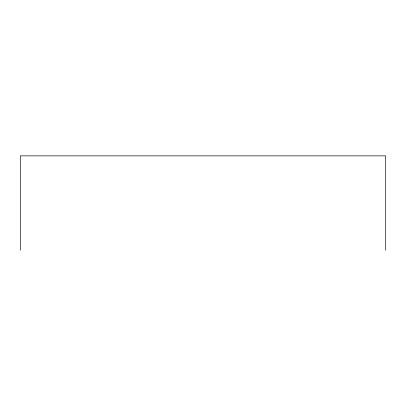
<?xml version="1.0" encoding="UTF-8"?>
<svg xmlns="http://www.w3.org/2000/svg" width="406" height="406" viewBox="0 0 406 406"><rect width="100%" height="100%" fill="white"/><g stroke="black" fill="none" stroke-linecap="round" stroke-linejoin="round"><path stroke-width="0.61" d="M385.7 250.142L385.7 155.858L20.3 155.858L20.3 250.142"/></g></svg>
